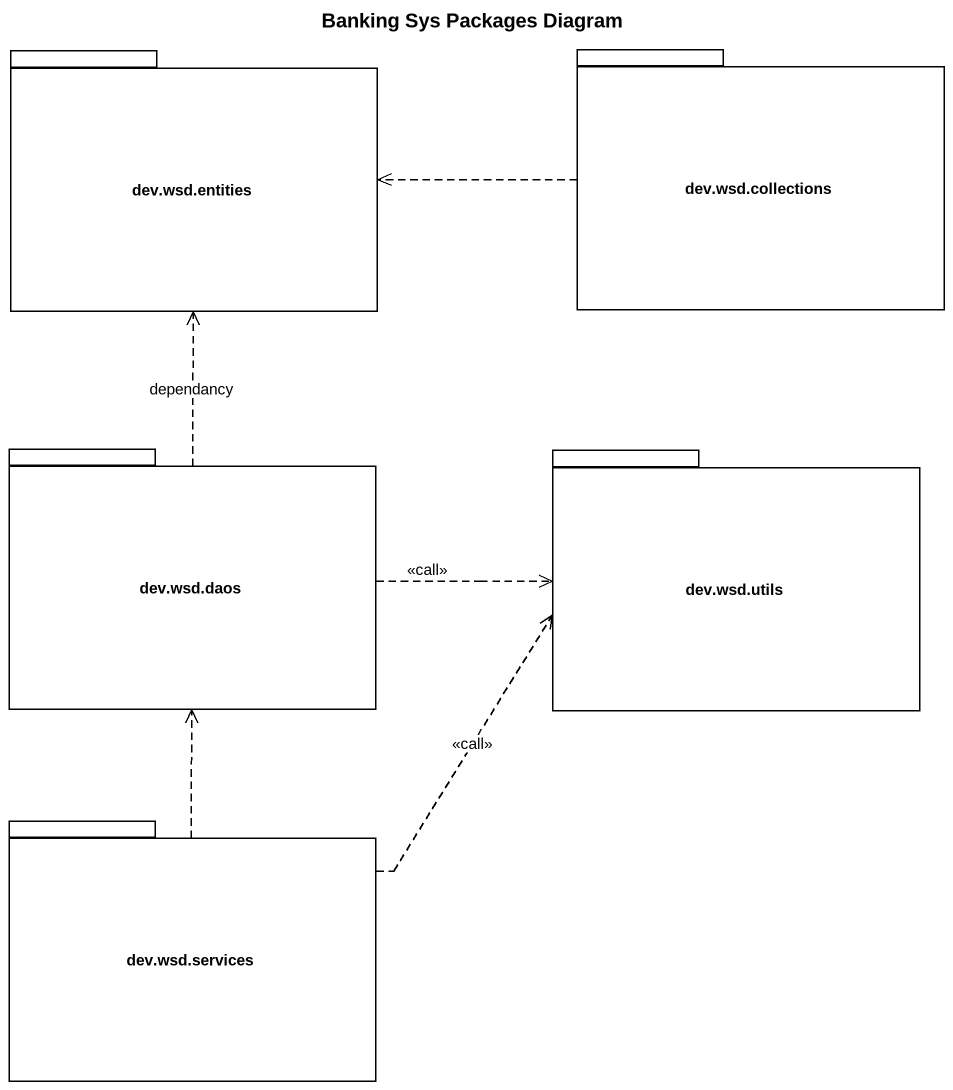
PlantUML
@startuml
title Banking Sys Packages Diagram
package "dev.wsd.entities" as dev_wsd_entities {
}
package "dev.wsd.collections" as dev_wsd_collections {
}
package "dev.wsd.daos" as dev_wsd_daos {
}
package "dev.wsd.utils" as dev_wsd_utils {
}
package "dev.wsd.services" as dev_wsd_services {
}
dev_wsd_collections .left.> dev_wsd_entities
dev_wsd_daos .up.> dev_wsd_entities : dependancy
dev_wsd_daos .right.> dev_wsd_utils : <<call>>
dev_wsd_services .up.> dev_wsd_daos
dev_wsd_services .up.> dev_wsd_utils : <<call>>
@enduml
